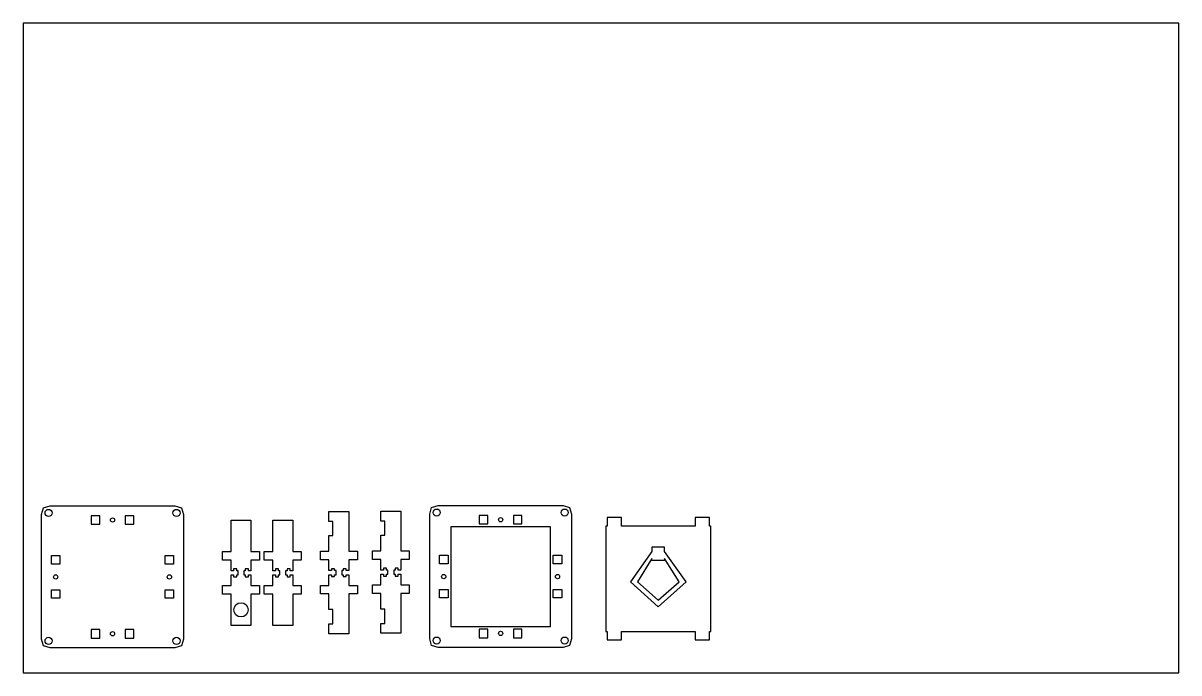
# Model space of a CAD drawing. Header units: millimetres. Extents: x 293 to 1106, y -498 to -41.
import ezdxf

# ---------------------------------------------------------------- set-up
doc = ezdxf.new("R2010")
doc.units = ezdxf.units.MM
doc.header["$MEASUREMENT"] = 0
doc.layers.add('Default', color=18, linetype='Continuous')

msp = doc.modelspace()

# ---------------------------------------------------------------- linework, layer by layer
at = {"layer": 'Default'}
msp.add_lwpolyline([(292.57, -498.35), (1105.57, -498.35), (1105.57, -41.35), (292.57, -41.35)], close=True, dxfattribs=at)
at = {"layer": 'Default', "color": 4}
for points in [[(305.59, -386.94), (306.93, -382.31), (311.56, -380.97), (399.37, -380.97), (404, -382.31), (405.34, -386.94), (405.34, -474.75), (404, -479.38), (399.37, -480.72), (311.56, -480.72), (306.93, -479.38), (305.59, -474.75)], [(578.6, -386.71), (579.94, -382.08), (584.58, -380.73), (672.38, -380.73), (677.01, -382.08), (678.36, -386.71), (678.36, -474.51), (677.01, -479.15), (672.38, -480.49), (584.58, -480.49), (579.94, -479.15), (578.6, -474.51)], [(527.68, -412.82), (527.68, -418.82), (521.68, -418.82), (521.68, -426.32), (519.93, -426.32), (519.93, -425.1), (517.68, -425.1), (517.68, -426.32), (516.68, -426.32), (516.68, -429.32), (517.68, -429.32), (517.68, -430.55), (519.93, -430.55), (519.93, -429.32), (521.68, -429.32), (521.68, -436.82), (527.68, -436.82), (527.68, -442.82), (521.68, -442.82), (521.68, -470.82), (507.68, -470.82), (507.68, -463.82), (510.54, -463.82), (510.54, -453.82), (507.68, -453.82), (507.68, -442.82), (501.68, -442.82), (501.68, -436.82), (507.68, -436.82), (507.68, -429.32), (509.43, -429.32), (509.43, -430.55), (511.68, -430.55), (511.68, -429.32), (512.68, -429.32), (512.68, -426.32), (511.68, -426.32), (511.68, -425.1), (509.43, -425.1), (509.43, -426.32), (507.68, -426.32), (507.68, -418.82), (501.68, -418.82), (501.68, -412.82), (507.68, -412.82), (507.68, -401.82), (510.54, -401.82), (510.54, -391.82), (507.68, -391.82), (507.68, -384.82), (521.68, -384.82), (521.68, -412.82)], [(564.24, -412.53), (564.24, -418.53), (558.24, -418.53), (558.24, -426.03), (556.49, -426.03), (556.49, -424.81), (554.24, -424.81), (554.24, -426.03), (553.24, -426.03), (553.24, -429.03), (554.24, -429.03), (554.24, -430.26), (556.49, -430.26), (556.49, -429.03), (558.24, -429.03), (558.24, -436.53), (564.24, -436.53), (564.24, -442.53), (558.24, -442.53), (558.24, -470.53), (544.24, -470.53), (544.24, -463.53), (547.1, -463.53), (547.1, -453.53), (544.24, -453.53), (544.24, -442.53), (538.24, -442.53), (538.24, -436.53), (544.24, -436.53), (544.24, -429.03), (545.99, -429.03), (545.99, -430.26), (548.24, -430.26), (548.24, -429.03), (549.24, -429.03), (549.24, -426.03), (548.24, -426.03), (548.24, -424.81), (545.99, -424.81), (545.99, -426.03), (544.24, -426.03), (544.24, -418.53), (538.24, -418.53), (538.24, -412.53), (544.24, -412.53), (544.24, -401.53), (547.1, -401.53), (547.1, -391.53), (544.24, -391.53), (544.24, -384.53), (558.24, -384.53), (558.24, -412.53)], [(775.38, -475.17), (775.38, -469.17), (776.38, -469.17), (776.38, -395.17), (775.38, -395.17), (775.38, -389.17), (765.38, -389.17), (765.38, -395.17), (713.38, -395.17), (713.38, -389.17), (703.38, -389.17), (703.38, -395.17), (702.38, -395.17), (702.38, -469.17), (703.38, -469.17), (703.38, -475.17), (713.38, -475.17), (713.38, -469.17), (765.38, -469.17), (765.38, -475.17)], [(448.85, -429.49), (448.85, -430.72), (451.1, -430.72), (451.1, -429.49), (452.85, -429.49), (452.85, -436.99), (458.85, -436.99), (458.85, -442.99), (452.85, -442.99), (452.85, -464.99), (438.85, -464.99), (438.85, -442.99), (432.85, -442.99), (432.85, -436.99), (438.85, -436.99), (438.85, -429.49), (440.6, -429.49), (440.6, -430.72), (442.85, -430.72), (442.85, -429.49), (443.85, -429.49), (443.85, -426.49), (442.85, -426.49), (442.85, -425.27), (440.6, -425.27), (440.6, -426.49), (438.85, -426.49), (438.85, -418.99), (432.85, -418.99), (432.85, -412.99), (438.85, -412.99), (438.85, -390.99), (452.85, -390.99), (452.85, -412.99), (458.85, -412.99), (458.85, -418.99), (452.85, -418.99), (452.85, -426.49), (451.1, -426.49), (451.1, -425.27), (448.85, -425.27), (448.85, -426.49), (447.85, -426.49), (447.85, -429.49)], [(478.24, -429.49), (478.24, -430.72), (480.49, -430.72), (480.49, -429.49), (482.24, -429.49), (482.24, -436.99), (488.24, -436.99), (488.24, -442.99), (482.24, -442.99), (482.24, -464.99), (468.24, -464.99), (468.24, -442.99), (462.24, -442.99), (462.24, -436.99), (468.24, -436.99), (468.24, -429.49), (469.99, -429.49), (469.99, -430.72), (472.24, -430.72), (472.24, -429.49), (473.24, -429.49), (473.24, -426.49), (472.24, -426.49), (472.24, -425.27), (469.99, -425.27), (469.99, -426.49), (468.24, -426.49), (468.24, -418.99), (462.24, -418.99), (462.24, -412.99), (468.24, -412.99), (468.24, -390.99), (482.24, -390.99), (482.24, -412.99), (488.24, -412.99), (488.24, -418.99), (482.24, -418.99), (482.24, -426.49), (480.49, -426.49), (480.49, -425.27), (478.24, -425.27), (478.24, -426.49), (477.24, -426.49), (477.24, -429.49)]]:
    msp.add_lwpolyline(points, close=True, dxfattribs=at)
at = {"layer": 'Default', "color": 5}
for points in [[(340.47, -393.84), (346.47, -393.84), (346.47, -387.84), (340.47, -387.84)], [(370.47, -387.84), (364.47, -387.84), (364.47, -393.84), (370.47, -393.84)], [(613.48, -393.61), (619.48, -393.61), (619.48, -387.61), (613.48, -387.61)], [(643.48, -387.61), (637.48, -387.61), (637.48, -393.61), (643.48, -393.61)], [(593.48, -465.61), (663.48, -465.61), (663.48, -395.61), (593.48, -395.61)], [(318.47, -415.84), (318.47, -421.84), (312.47, -421.84), (312.47, -415.84)], [(398.47, -415.84), (398.47, -421.84), (392.47, -421.84), (392.47, -415.84)], [(591.48, -415.61), (591.48, -421.61), (585.48, -421.61), (585.48, -415.61)], [(671.48, -415.61), (671.48, -421.61), (665.48, -421.61), (665.48, -415.61)], [(312.47, -445.84), (312.47, -439.84), (318.47, -439.84), (318.47, -445.84)], [(392.47, -445.84), (392.47, -439.84), (398.47, -439.84), (398.47, -445.84)], [(585.48, -445.61), (585.48, -439.61), (591.48, -439.61), (591.48, -445.61)], [(665.48, -445.61), (665.48, -439.61), (671.48, -439.61), (671.48, -445.61)], [(340.47, -473.84), (346.47, -473.84), (346.47, -467.84), (340.47, -467.84)], [(370.47, -467.84), (364.47, -467.84), (364.47, -473.84), (370.47, -473.84)], [(613.48, -473.61), (619.48, -473.61), (619.48, -467.61), (613.48, -467.61)], [(643.48, -467.61), (637.48, -467.61), (637.48, -473.61), (643.48, -473.61)]]:
    msp.add_lwpolyline(points, close=True, dxfattribs=at)
at = {"layer": 'Default', "color": 1}
for points in [[(743.83, -412.99), (743.83, -409.94), (734.94, -409.94), (734.94, -412.99), (719.82, -434.4), (739.38, -451.85), (758.94, -434.4)], [(743.83, -417.92), (743.83, -419.19), (734.94, -419.19), (734.94, -417.92), (724.63, -434.41), (739.38, -447.09), (754.13, -434.41)]]:
    msp.add_lwpolyline(points, close=True, dxfattribs=at)
at = {"layer": 'Default', "color": 5}
for centre, radius in [((310.47, -385.84), 2.5), ((355.47, -390.84), 1.5), ((400.47, -385.84), 2.5), ((583.48, -385.61), 2.5), ((628.48, -390.61), 1.5), ((673.48, -385.61), 2.5), ((315.47, -430.84), 1.5), ((395.47, -430.84), 1.5), ((588.48, -430.61), 1.5), ((668.48, -430.61), 1.5), ((445.85, -453.99), 5), ((355.47, -470.84), 1.5), ((628.48, -470.61), 1.5), ((310.47, -475.84), 2.5), ((400.47, -475.84), 2.5), ((583.48, -475.61), 2.5), ((673.48, -475.61), 2.5)]:
    msp.add_circle(centre, radius, dxfattribs=at)

doc.saveas('drawing.dxf')
